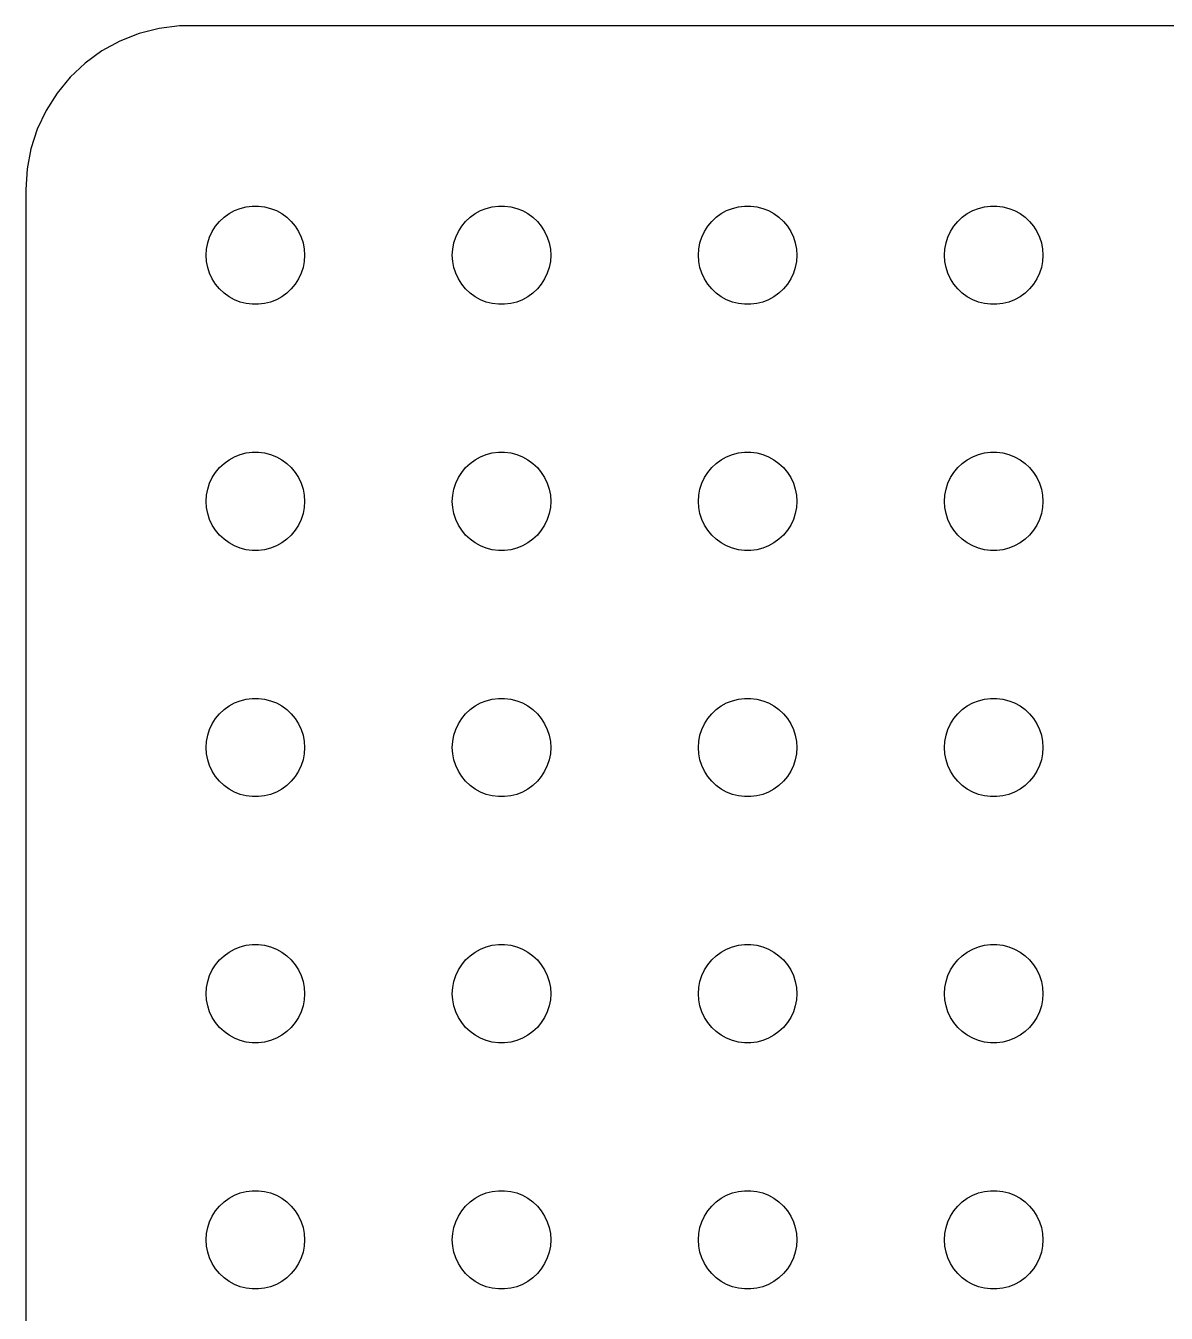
# Model space of a CAD drawing. Header units: metres. Extents: x -37 to 37, y 215 to 541.
# Drawn here: x -37 to -2.24, y 333.76 to 372.99 of the extents above; entities that cross this region are included whole.
import ezdxf

# ---------------------------------------------------------------- set-up
doc = ezdxf.new("R2010")
doc.units = ezdxf.units.M

msp = doc.modelspace()

# ---------------------------------------------------------------- linework, layer by layer
for p, q in [((-33.5451, 372.755), (-34.1289, 372.524)), ((-32.9369, 372.911), (-33.5451, 372.755)), ((-32.3139, 372.99), (-32.9369, 372.911)), ((32.3139, 372.99), (-32.3139, 372.99)), ((-34.1289, 372.524), (-34.6791, 372.222)), ((-34.6791, 372.222), (-35.1871, 371.853)), ((-35.1871, 371.853), (-35.6448, 371.423)), ((-35.6448, 371.423), (-36.0451, 370.939)), ((-36.0451, 370.939), (-36.3815, 370.409)), ((-36.3815, 370.409), (-36.6489, 369.841)), ((-36.6489, 369.841), (-36.8429, 369.243)), ((-36.8429, 369.243), (-36.9606, 368.627)), ((-36.9606, 368.627), (-37, 368)), ((-37, 368), (-37, 304)), ((-30.9561, 367.156), (-30.8037, 367.266)), ((-30.8037, 367.266), (-30.6387, 367.357)), ((-30.6387, 367.357), (-30.4635, 367.427)), ((-30.4635, 367.427), (-30.2811, 367.473)), ((-30.2811, 367.473), (-30.0942, 367.497)), ((-30.0942, 367.497), (-29.9058, 367.497)), ((-29.9058, 367.497), (-29.7189, 367.473)), ((-29.7189, 367.473), (-29.5365, 367.427)), ((-29.5365, 367.427), (-29.3613, 367.357)), ((-29.3613, 367.357), (-29.1963, 367.266)), ((-29.1963, 367.266), (-29.0439, 367.156)), ((-23.4561, 367.156), (-23.3037, 367.266)), ((-23.3037, 367.266), (-23.1387, 367.357)), ((-23.1387, 367.357), (-22.9635, 367.427)), ((-22.9635, 367.427), (-22.7811, 367.473)), ((-22.7811, 367.473), (-22.5942, 367.497)), ((-22.5942, 367.497), (-22.4058, 367.497)), ((-22.4058, 367.497), (-22.2189, 367.473)), ((-22.2189, 367.473), (-22.0365, 367.427)), ((-22.0365, 367.427), (-21.8613, 367.357)), ((-21.8613, 367.357), (-21.6963, 367.266)), ((-21.6963, 367.266), (-21.5439, 367.156)), ((-15.9561, 367.156), (-15.8037, 367.266)), ((-15.8037, 367.266), (-15.6387, 367.357)), ((-15.6387, 367.357), (-15.4635, 367.427)), ((-15.4635, 367.427), (-15.2811, 367.473)), ((-15.2811, 367.473), (-15.0942, 367.497)), ((-15.0942, 367.497), (-14.9058, 367.497)), ((-14.9058, 367.497), (-14.7189, 367.473)), ((-14.7189, 367.473), (-14.5365, 367.427)), ((-14.5365, 367.427), (-14.3613, 367.357)), ((-14.3613, 367.357), (-14.1963, 367.266)), ((-14.1963, 367.266), (-14.0439, 367.156)), ((-8.45613, 367.156), (-8.30373, 367.266)), ((-8.30373, 367.266), (-8.13866, 367.357)), ((-8.13866, 367.357), (-7.96352, 367.427)), ((-7.96352, 367.427), (-7.78107, 367.473)), ((-7.78107, 367.473), (-7.59418, 367.497)), ((-7.59418, 367.497), (-7.40581, 367.497)), ((-7.40581, 367.497), (-7.21892, 367.473)), ((-7.21892, 367.473), (-7.03647, 367.427)), ((-7.03647, 367.427), (-6.86133, 367.357)), ((-6.86133, 367.357), (-6.69626, 367.266)), ((-6.69626, 367.266), (-6.54385, 367.156)), ((-31.3145, 366.723), (-31.2135, 366.882)), ((-31.2135, 366.882), (-31.0934, 367.027)), ((-31.0934, 367.027), (-30.9561, 367.156)), ((-29.0439, 367.156), (-28.9065, 367.027)), ((-28.9065, 367.027), (-28.7865, 366.882)), ((-28.7865, 366.882), (-28.6855, 366.723)), ((-23.8145, 366.723), (-23.7135, 366.882)), ((-23.7135, 366.882), (-23.5934, 367.027)), ((-23.5934, 367.027), (-23.4561, 367.156)), ((-21.5439, 367.156), (-21.4065, 367.027)), ((-21.4065, 367.027), (-21.2865, 366.882)), ((-21.2865, 366.882), (-21.1855, 366.723)), ((-16.3145, 366.723), (-16.2135, 366.882)), ((-16.2135, 366.882), (-16.0934, 367.027)), ((-16.0934, 367.027), (-15.9561, 367.156)), ((-14.0439, 367.156), (-13.9065, 367.027)), ((-13.9065, 367.027), (-13.7865, 366.882)), ((-13.7865, 366.882), (-13.6855, 366.723)), ((-8.81445, 366.723), (-8.71352, 366.882)), ((-8.71352, 366.882), (-8.59344, 367.027)), ((-8.59344, 367.027), (-8.45613, 367.156)), ((-6.54385, 367.156), (-6.40654, 367.027)), ((-6.40654, 367.027), (-6.28647, 366.882)), ((-6.28647, 366.882), (-6.18553, 366.723)), ((-31.4529, 366.373), (-31.3947, 366.552)), ((-31.3947, 366.552), (-31.3145, 366.723)), ((-28.6855, 366.723), (-28.6053, 366.552)), ((-28.6053, 366.552), (-28.5471, 366.373)), ((-23.9529, 366.373), (-23.8947, 366.552)), ((-23.8947, 366.552), (-23.8145, 366.723)), ((-21.1855, 366.723), (-21.1053, 366.552)), ((-21.1053, 366.552), (-21.0471, 366.373)), ((-16.4529, 366.373), (-16.3947, 366.552)), ((-16.3947, 366.552), (-16.3145, 366.723)), ((-13.6855, 366.723), (-13.6053, 366.552)), ((-13.6053, 366.552), (-13.5471, 366.373)), ((-8.95287, 366.373), (-8.89465, 366.552)), ((-8.89465, 366.552), (-8.81445, 366.723)), ((-6.18553, 366.723), (-6.10533, 366.552)), ((-6.10533, 366.552), (-6.04712, 366.373)), ((-31.5, 366), (-31.4882, 366.188)), ((-31.4882, 365.812), (-31.5, 366)), ((-31.4882, 366.188), (-31.4529, 366.373)), ((-28.5471, 366.373), (-28.5118, 366.188)), ((-28.5118, 366.188), (-28.5, 366)), ((-28.5, 366), (-28.5118, 365.812)), ((-24, 366), (-23.9882, 366.188)), ((-23.9882, 365.812), (-24, 366)), ((-23.9882, 366.188), (-23.9529, 366.373)), ((-21.0471, 366.373), (-21.0118, 366.188)), ((-21.0118, 366.188), (-21, 366)), ((-21, 366), (-21.0118, 365.812)), ((-16.5, 366), (-16.4882, 366.188)), ((-16.4882, 365.812), (-16.5, 366)), ((-16.4882, 366.188), (-16.4529, 366.373)), ((-13.5471, 366.373), (-13.5118, 366.188)), ((-13.5118, 366.188), (-13.5, 366)), ((-13.5, 366), (-13.5118, 365.812)), ((-9, 366), (-8.98816, 366.188)), ((-8.98816, 365.812), (-9, 366)), ((-8.98816, 366.188), (-8.95287, 366.373)), ((-6.04712, 366.373), (-6.01183, 366.188)), ((-6.01183, 366.188), (-6, 366)), ((-6, 366), (-6.01183, 365.812)), ((-31.4529, 365.627), (-31.4882, 365.812)), ((-31.3947, 365.448), (-31.4529, 365.627)), ((-28.5471, 365.627), (-28.6053, 365.448)), ((-28.5118, 365.812), (-28.5471, 365.627)), ((-23.9529, 365.627), (-23.9882, 365.812)), ((-23.8947, 365.448), (-23.9529, 365.627)), ((-21.0471, 365.627), (-21.1053, 365.448)), ((-21.0118, 365.812), (-21.0471, 365.627)), ((-16.4529, 365.627), (-16.4882, 365.812)), ((-16.3947, 365.448), (-16.4529, 365.627)), ((-13.5471, 365.627), (-13.6053, 365.448)), ((-13.5118, 365.812), (-13.5471, 365.627)), ((-8.95287, 365.627), (-8.98816, 365.812)), ((-8.89465, 365.448), (-8.95287, 365.627)), ((-6.04712, 365.627), (-6.10533, 365.448)), ((-6.01183, 365.812), (-6.04712, 365.627)), ((-31.3145, 365.277), (-31.3947, 365.448)), ((-31.2135, 365.118), (-31.3145, 365.277)), ((-28.6855, 365.277), (-28.7865, 365.118)), ((-28.6053, 365.448), (-28.6855, 365.277)), ((-23.8145, 365.277), (-23.8947, 365.448)), ((-23.7135, 365.118), (-23.8145, 365.277)), ((-21.1855, 365.277), (-21.2865, 365.118)), ((-21.1053, 365.448), (-21.1855, 365.277)), ((-16.3145, 365.277), (-16.3947, 365.448)), ((-16.2135, 365.118), (-16.3145, 365.277)), ((-13.6855, 365.277), (-13.7865, 365.118)), ((-13.6053, 365.448), (-13.6855, 365.277)), ((-8.81445, 365.277), (-8.89465, 365.448)), ((-8.71352, 365.118), (-8.81445, 365.277)), ((-6.18553, 365.277), (-6.28647, 365.118)), ((-6.10533, 365.448), (-6.18553, 365.277)), ((-31.0934, 364.973), (-31.2135, 365.118)), ((-30.9561, 364.844), (-31.0934, 364.973)), ((-30.8037, 364.734), (-30.9561, 364.844)), ((-29.0439, 364.844), (-29.1963, 364.734)), ((-28.9065, 364.973), (-29.0439, 364.844)), ((-28.7865, 365.118), (-28.9065, 364.973)), ((-23.5934, 364.973), (-23.7135, 365.118)), ((-23.4561, 364.844), (-23.5934, 364.973)), ((-23.3037, 364.734), (-23.4561, 364.844)), ((-21.5439, 364.844), (-21.6963, 364.734)), ((-21.4065, 364.973), (-21.5439, 364.844)), ((-21.2865, 365.118), (-21.4065, 364.973)), ((-16.0934, 364.973), (-16.2135, 365.118)), ((-15.9561, 364.844), (-16.0934, 364.973)), ((-15.8037, 364.734), (-15.9561, 364.844)), ((-14.0439, 364.844), (-14.1963, 364.734)), ((-13.9065, 364.973), (-14.0439, 364.844)), ((-13.7865, 365.118), (-13.9065, 364.973)), ((-8.59344, 364.973), (-8.71352, 365.118)), ((-8.45613, 364.844), (-8.59344, 364.973)), ((-8.30373, 364.734), (-8.45613, 364.844)), ((-6.54385, 364.844), (-6.69626, 364.734)), ((-6.40654, 364.973), (-6.54385, 364.844)), ((-6.28647, 365.118), (-6.40654, 364.973)), ((-30.6387, 364.643), (-30.8037, 364.734)), ((-30.4635, 364.573), (-30.6387, 364.643)), ((-30.2811, 364.527), (-30.4635, 364.573)), ((-30.0942, 364.503), (-30.2811, 364.527)), ((-29.9058, 364.503), (-30.0942, 364.503)), ((-29.7189, 364.527), (-29.9058, 364.503)), ((-29.5365, 364.573), (-29.7189, 364.527)), ((-29.3613, 364.643), (-29.5365, 364.573)), ((-29.1963, 364.734), (-29.3613, 364.643)), ((-23.1387, 364.643), (-23.3037, 364.734)), ((-22.9635, 364.573), (-23.1387, 364.643)), ((-22.7811, 364.527), (-22.9635, 364.573)), ((-22.5942, 364.503), (-22.7811, 364.527)), ((-22.4058, 364.503), (-22.5942, 364.503)), ((-22.2189, 364.527), (-22.4058, 364.503)), ((-22.0365, 364.573), (-22.2189, 364.527)), ((-21.8613, 364.643), (-22.0365, 364.573)), ((-21.6963, 364.734), (-21.8613, 364.643)), ((-15.6387, 364.643), (-15.8037, 364.734)), ((-15.4635, 364.573), (-15.6387, 364.643)), ((-15.2811, 364.527), (-15.4635, 364.573)), ((-15.0942, 364.503), (-15.2811, 364.527)), ((-14.9058, 364.503), (-15.0942, 364.503)), ((-14.7189, 364.527), (-14.9058, 364.503)), ((-14.5365, 364.573), (-14.7189, 364.527)), ((-14.3613, 364.643), (-14.5365, 364.573)), ((-14.1963, 364.734), (-14.3613, 364.643)), ((-8.13866, 364.643), (-8.30373, 364.734)), ((-7.96352, 364.573), (-8.13866, 364.643)), ((-7.78107, 364.527), (-7.96352, 364.573)), ((-7.59418, 364.503), (-7.78107, 364.527)), ((-7.40581, 364.503), (-7.59418, 364.503)), ((-7.21892, 364.527), (-7.40581, 364.503)), ((-7.03647, 364.573), (-7.21892, 364.527)), ((-6.86133, 364.643), (-7.03647, 364.573)), ((-6.69626, 364.734), (-6.86133, 364.643)), ((-30.9561, 359.656), (-30.8037, 359.766)), ((-30.8037, 359.766), (-30.6387, 359.857)), ((-30.6387, 359.857), (-30.4635, 359.927)), ((-30.4635, 359.927), (-30.2811, 359.973)), ((-30.2811, 359.973), (-30.0942, 359.997)), ((-30.0942, 359.997), (-29.9058, 359.997)), ((-29.9058, 359.997), (-29.7189, 359.973)), ((-29.7189, 359.973), (-29.5365, 359.927)), ((-29.5365, 359.927), (-29.3613, 359.857)), ((-29.3613, 359.857), (-29.1963, 359.766)), ((-29.1963, 359.766), (-29.0439, 359.656)), ((-23.4561, 359.656), (-23.3037, 359.766)), ((-23.3037, 359.766), (-23.1387, 359.857)), ((-23.1387, 359.857), (-22.9635, 359.927)), ((-22.9635, 359.927), (-22.7811, 359.973)), ((-22.7811, 359.973), (-22.5942, 359.997)), ((-22.5942, 359.997), (-22.4058, 359.997)), ((-22.4058, 359.997), (-22.2189, 359.973)), ((-22.2189, 359.973), (-22.0365, 359.927)), ((-22.0365, 359.927), (-21.8613, 359.857)), ((-21.8613, 359.857), (-21.6963, 359.766)), ((-21.6963, 359.766), (-21.5439, 359.656)), ((-15.9561, 359.656), (-15.8037, 359.766)), ((-15.8037, 359.766), (-15.6387, 359.857)), ((-15.6387, 359.857), (-15.4635, 359.927)), ((-15.4635, 359.927), (-15.2811, 359.973)), ((-15.2811, 359.973), (-15.0942, 359.997)), ((-15.0942, 359.997), (-14.9058, 359.997)), ((-14.9058, 359.997), (-14.7189, 359.973)), ((-14.7189, 359.973), (-14.5365, 359.927)), ((-14.5365, 359.927), (-14.3613, 359.857)), ((-14.3613, 359.857), (-14.1963, 359.766)), ((-14.1963, 359.766), (-14.0439, 359.656)), ((-8.45613, 359.656), (-8.30373, 359.766)), ((-8.30373, 359.766), (-8.13866, 359.857)), ((-8.13866, 359.857), (-7.96352, 359.927)), ((-7.96352, 359.927), (-7.78107, 359.973)), ((-7.78107, 359.973), (-7.59418, 359.997)), ((-7.59418, 359.997), (-7.40581, 359.997)), ((-7.40581, 359.997), (-7.21892, 359.973)), ((-7.21892, 359.973), (-7.03647, 359.927)), ((-7.03647, 359.927), (-6.86133, 359.857)), ((-6.86133, 359.857), (-6.69626, 359.766)), ((-6.69626, 359.766), (-6.54385, 359.656)), ((-31.3145, 359.223), (-31.2135, 359.382)), ((-31.2135, 359.382), (-31.0934, 359.527)), ((-31.0934, 359.527), (-30.9561, 359.656)), ((-29.0439, 359.656), (-28.9065, 359.527)), ((-28.9065, 359.527), (-28.7865, 359.382)), ((-28.7865, 359.382), (-28.6855, 359.223)), ((-23.8145, 359.223), (-23.7135, 359.382)), ((-23.7135, 359.382), (-23.5934, 359.527)), ((-23.5934, 359.527), (-23.4561, 359.656)), ((-21.5439, 359.656), (-21.4065, 359.527)), ((-21.4065, 359.527), (-21.2865, 359.382)), ((-21.2865, 359.382), (-21.1855, 359.223)), ((-16.3145, 359.223), (-16.2135, 359.382)), ((-16.2135, 359.382), (-16.0934, 359.527)), ((-16.0934, 359.527), (-15.9561, 359.656)), ((-14.0439, 359.656), (-13.9065, 359.527)), ((-13.9065, 359.527), (-13.7865, 359.382)), ((-13.7865, 359.382), (-13.6855, 359.223)), ((-8.81445, 359.223), (-8.71352, 359.382)), ((-8.71352, 359.382), (-8.59344, 359.527)), ((-8.59344, 359.527), (-8.45613, 359.656)), ((-6.54385, 359.656), (-6.40654, 359.527)), ((-6.40654, 359.527), (-6.28647, 359.382)), ((-6.28647, 359.382), (-6.18553, 359.223)), ((-31.4529, 358.873), (-31.3947, 359.052)), ((-31.3947, 359.052), (-31.3145, 359.223)), ((-28.6855, 359.223), (-28.6053, 359.052)), ((-28.6053, 359.052), (-28.5471, 358.873)), ((-23.9529, 358.873), (-23.8947, 359.052)), ((-23.8947, 359.052), (-23.8145, 359.223)), ((-21.1855, 359.223), (-21.1053, 359.052)), ((-21.1053, 359.052), (-21.0471, 358.873)), ((-16.4529, 358.873), (-16.3947, 359.052)), ((-16.3947, 359.052), (-16.3145, 359.223)), ((-13.6855, 359.223), (-13.6053, 359.052)), ((-13.6053, 359.052), (-13.5471, 358.873)), ((-8.95287, 358.873), (-8.89465, 359.052)), ((-8.89465, 359.052), (-8.81445, 359.223)), ((-6.18553, 359.223), (-6.10533, 359.052)), ((-6.10533, 359.052), (-6.04712, 358.873)), ((-31.5, 358.5), (-31.4882, 358.688)), ((-31.4882, 358.688), (-31.4529, 358.873)), ((-28.5471, 358.873), (-28.5118, 358.688)), ((-28.5118, 358.688), (-28.5, 358.5)), ((-24, 358.5), (-23.9882, 358.688)), ((-23.9882, 358.688), (-23.9529, 358.873)), ((-21.0471, 358.873), (-21.0118, 358.688)), ((-21.0118, 358.688), (-21, 358.5)), ((-16.5, 358.5), (-16.4882, 358.688)), ((-16.4882, 358.688), (-16.4529, 358.873)), ((-13.5471, 358.873), (-13.5118, 358.688)), ((-13.5118, 358.688), (-13.5, 358.5)), ((-9, 358.5), (-8.98816, 358.688)), ((-8.98816, 358.688), (-8.95287, 358.873)), ((-6.04712, 358.873), (-6.01183, 358.688)), ((-6.01183, 358.688), (-6, 358.5)), ((-31.4882, 358.312), (-31.5, 358.5)), ((-31.4529, 358.127), (-31.4882, 358.312)), ((-28.5118, 358.312), (-28.5471, 358.127)), ((-28.5, 358.5), (-28.5118, 358.312)), ((-23.9882, 358.312), (-24, 358.5)), ((-23.9529, 358.127), (-23.9882, 358.312)), ((-21.0118, 358.312), (-21.0471, 358.127)), ((-21, 358.5), (-21.0118, 358.312)), ((-16.4882, 358.312), (-16.5, 358.5)), ((-16.4529, 358.127), (-16.4882, 358.312)), ((-13.5118, 358.312), (-13.5471, 358.127)), ((-13.5, 358.5), (-13.5118, 358.312)), ((-8.98816, 358.312), (-9, 358.5)), ((-8.95287, 358.127), (-8.98816, 358.312)), ((-6.01183, 358.312), (-6.04712, 358.127)), ((-6, 358.5), (-6.01183, 358.312)), ((-31.3947, 357.948), (-31.4529, 358.127)), ((-31.3145, 357.777), (-31.3947, 357.948)), ((-31.2135, 357.618), (-31.3145, 357.777)), ((-28.6855, 357.777), (-28.7865, 357.618)), ((-28.6053, 357.948), (-28.6855, 357.777)), ((-28.5471, 358.127), (-28.6053, 357.948)), ((-23.8947, 357.948), (-23.9529, 358.127)), ((-23.8145, 357.777), (-23.8947, 357.948)), ((-23.7135, 357.618), (-23.8145, 357.777)), ((-21.1855, 357.777), (-21.2865, 357.618)), ((-21.1053, 357.948), (-21.1855, 357.777)), ((-21.0471, 358.127), (-21.1053, 357.948)), ((-16.3947, 357.948), (-16.4529, 358.127)), ((-16.3145, 357.777), (-16.3947, 357.948)), ((-16.2135, 357.618), (-16.3145, 357.777)), ((-13.6855, 357.777), (-13.7865, 357.618)), ((-13.6053, 357.948), (-13.6855, 357.777)), ((-13.5471, 358.127), (-13.6053, 357.948)), ((-8.89465, 357.948), (-8.95287, 358.127)), ((-8.81445, 357.777), (-8.89465, 357.948)), ((-8.71352, 357.618), (-8.81445, 357.777)), ((-6.18553, 357.777), (-6.28647, 357.618)), ((-6.10533, 357.948), (-6.18553, 357.777)), ((-6.04712, 358.127), (-6.10533, 357.948)), ((-31.0934, 357.473), (-31.2135, 357.618)), ((-30.9561, 357.344), (-31.0934, 357.473)), ((-28.9065, 357.473), (-29.0439, 357.344)), ((-28.7865, 357.618), (-28.9065, 357.473)), ((-23.5934, 357.473), (-23.7135, 357.618)), ((-23.4561, 357.344), (-23.5934, 357.473)), ((-21.4065, 357.473), (-21.5439, 357.344)), ((-21.2865, 357.618), (-21.4065, 357.473)), ((-16.0934, 357.473), (-16.2135, 357.618)), ((-15.9561, 357.344), (-16.0934, 357.473)), ((-13.9065, 357.473), (-14.0439, 357.344)), ((-13.7865, 357.618), (-13.9065, 357.473)), ((-8.59344, 357.473), (-8.71352, 357.618)), ((-8.45613, 357.344), (-8.59344, 357.473)), ((-6.40654, 357.473), (-6.54385, 357.344)), ((-6.28647, 357.618), (-6.40654, 357.473)), ((-30.8037, 357.234), (-30.9561, 357.344)), ((-30.6387, 357.143), (-30.8037, 357.234)), ((-30.4635, 357.073), (-30.6387, 357.143)), ((-30.2811, 357.027), (-30.4635, 357.073)), ((-30.0942, 357.003), (-30.2811, 357.027)), ((-29.9058, 357.003), (-30.0942, 357.003)), ((-29.7189, 357.027), (-29.9058, 357.003)), ((-29.5365, 357.073), (-29.7189, 357.027)), ((-29.3613, 357.143), (-29.5365, 357.073)), ((-29.1963, 357.234), (-29.3613, 357.143)), ((-29.0439, 357.344), (-29.1963, 357.234)), ((-23.3037, 357.234), (-23.4561, 357.344)), ((-23.1387, 357.143), (-23.3037, 357.234)), ((-22.9635, 357.073), (-23.1387, 357.143)), ((-22.7811, 357.027), (-22.9635, 357.073)), ((-22.5942, 357.003), (-22.7811, 357.027)), ((-22.4058, 357.003), (-22.5942, 357.003)), ((-22.2189, 357.027), (-22.4058, 357.003)), ((-22.0365, 357.073), (-22.2189, 357.027)), ((-21.8613, 357.143), (-22.0365, 357.073)), ((-21.6963, 357.234), (-21.8613, 357.143)), ((-21.5439, 357.344), (-21.6963, 357.234)), ((-15.8037, 357.234), (-15.9561, 357.344)), ((-15.6387, 357.143), (-15.8037, 357.234)), ((-15.4635, 357.073), (-15.6387, 357.143)), ((-15.2811, 357.027), (-15.4635, 357.073)), ((-15.0942, 357.003), (-15.2811, 357.027)), ((-14.9058, 357.003), (-15.0942, 357.003)), ((-14.7189, 357.027), (-14.9058, 357.003)), ((-14.5365, 357.073), (-14.7189, 357.027)), ((-14.3613, 357.143), (-14.5365, 357.073)), ((-14.1963, 357.234), (-14.3613, 357.143)), ((-14.0439, 357.344), (-14.1963, 357.234)), ((-8.30373, 357.234), (-8.45613, 357.344)), ((-8.13866, 357.143), (-8.30373, 357.234)), ((-7.96352, 357.073), (-8.13866, 357.143)), ((-7.78107, 357.027), (-7.96352, 357.073)), ((-7.59418, 357.003), (-7.78107, 357.027)), ((-7.40581, 357.003), (-7.59418, 357.003)), ((-7.21892, 357.027), (-7.40581, 357.003)), ((-7.03647, 357.073), (-7.21892, 357.027)), ((-6.86133, 357.143), (-7.03647, 357.073)), ((-6.69626, 357.234), (-6.86133, 357.143)), ((-6.54385, 357.344), (-6.69626, 357.234)), ((-30.9561, 352.156), (-30.8037, 352.266)), ((-30.8037, 352.266), (-30.6387, 352.357)), ((-30.6387, 352.357), (-30.4635, 352.427)), ((-30.4635, 352.427), (-30.2811, 352.473)), ((-30.2811, 352.473), (-30.0942, 352.497)), ((-30.0942, 352.497), (-29.9058, 352.497)), ((-29.9058, 352.497), (-29.7189, 352.473)), ((-29.7189, 352.473), (-29.5365, 352.427)), ((-29.5365, 352.427), (-29.3613, 352.357)), ((-29.3613, 352.357), (-29.1963, 352.266)), ((-29.1963, 352.266), (-29.0439, 352.156)), ((-23.4561, 352.156), (-23.3037, 352.266)), ((-23.3037, 352.266), (-23.1387, 352.357)), ((-23.1387, 352.357), (-22.9635, 352.427)), ((-22.9635, 352.427), (-22.7811, 352.473)), ((-22.7811, 352.473), (-22.5942, 352.497)), ((-22.5942, 352.497), (-22.4058, 352.497)), ((-22.4058, 352.497), (-22.2189, 352.473)), ((-22.2189, 352.473), (-22.0365, 352.427)), ((-22.0365, 352.427), (-21.8613, 352.357)), ((-21.8613, 352.357), (-21.6963, 352.266)), ((-21.6963, 352.266), (-21.5439, 352.156)), ((-15.9561, 352.156), (-15.8037, 352.266)), ((-15.8037, 352.266), (-15.6387, 352.357)), ((-15.6387, 352.357), (-15.4635, 352.427)), ((-15.4635, 352.427), (-15.2811, 352.473)), ((-15.2811, 352.473), (-15.0942, 352.497)), ((-15.0942, 352.497), (-14.9058, 352.497)), ((-14.9058, 352.497), (-14.7189, 352.473)), ((-14.7189, 352.473), (-14.5365, 352.427)), ((-14.5365, 352.427), (-14.3613, 352.357)), ((-14.3613, 352.357), (-14.1963, 352.266)), ((-14.1963, 352.266), (-14.0439, 352.156)), ((-8.45613, 352.156), (-8.30373, 352.266)), ((-8.30373, 352.266), (-8.13866, 352.357)), ((-8.13866, 352.357), (-7.96352, 352.427)), ((-7.96352, 352.427), (-7.78107, 352.473)), ((-7.78107, 352.473), (-7.59418, 352.497)), ((-7.59418, 352.497), (-7.40581, 352.497)), ((-7.40581, 352.497), (-7.21892, 352.473)), ((-7.21892, 352.473), (-7.03647, 352.427)), ((-7.03647, 352.427), (-6.86133, 352.357)), ((-6.86133, 352.357), (-6.69626, 352.266)), ((-6.69626, 352.266), (-6.54385, 352.156)), ((-31.3145, 351.723), (-31.2135, 351.882)), ((-31.2135, 351.882), (-31.0934, 352.027)), ((-31.0934, 352.027), (-30.9561, 352.156)), ((-29.0439, 352.156), (-28.9065, 352.027)), ((-28.9065, 352.027), (-28.7865, 351.882)), ((-28.7865, 351.882), (-28.6855, 351.723)), ((-23.8145, 351.723), (-23.7135, 351.882)), ((-23.7135, 351.882), (-23.5934, 352.027)), ((-23.5934, 352.027), (-23.4561, 352.156)), ((-21.5439, 352.156), (-21.4065, 352.027)), ((-21.4065, 352.027), (-21.2865, 351.882)), ((-21.2865, 351.882), (-21.1855, 351.723)), ((-16.3145, 351.723), (-16.2135, 351.882)), ((-16.2135, 351.882), (-16.0934, 352.027)), ((-16.0934, 352.027), (-15.9561, 352.156)), ((-14.0439, 352.156), (-13.9065, 352.027)), ((-13.9065, 352.027), (-13.7865, 351.882)), ((-13.7865, 351.882), (-13.6855, 351.723)), ((-8.81445, 351.723), (-8.71352, 351.882)), ((-8.71352, 351.882), (-8.59344, 352.027)), ((-8.59344, 352.027), (-8.45613, 352.156)), ((-6.54385, 352.156), (-6.40654, 352.027)), ((-6.40654, 352.027), (-6.28647, 351.882)), ((-6.28647, 351.882), (-6.18553, 351.723)), ((-31.4529, 351.373), (-31.3947, 351.552)), ((-31.3947, 351.552), (-31.3145, 351.723)), ((-28.6855, 351.723), (-28.6053, 351.552)), ((-28.6053, 351.552), (-28.5471, 351.373)), ((-23.9529, 351.373), (-23.8947, 351.552)), ((-23.8947, 351.552), (-23.8145, 351.723)), ((-21.1855, 351.723), (-21.1053, 351.552)), ((-21.1053, 351.552), (-21.0471, 351.373)), ((-16.4529, 351.373), (-16.3947, 351.552)), ((-16.3947, 351.552), (-16.3145, 351.723)), ((-13.6855, 351.723), (-13.6053, 351.552)), ((-13.6053, 351.552), (-13.5471, 351.373)), ((-8.95287, 351.373), (-8.89465, 351.552)), ((-8.89465, 351.552), (-8.81445, 351.723)), ((-6.18553, 351.723), (-6.10533, 351.552)), ((-6.10533, 351.552), (-6.04712, 351.373)), ((-31.5, 351), (-31.4882, 351.188)), ((-31.4882, 351.188), (-31.4529, 351.373)), ((-28.5471, 351.373), (-28.5118, 351.188)), ((-28.5118, 351.188), (-28.5, 351)), ((-24, 351), (-23.9882, 351.188)), ((-23.9882, 351.188), (-23.9529, 351.373)), ((-21.0471, 351.373), (-21.0118, 351.188)), ((-21.0118, 351.188), (-21, 351)), ((-16.5, 351), (-16.4882, 351.188)), ((-16.4882, 351.188), (-16.4529, 351.373)), ((-13.5471, 351.373), (-13.5118, 351.188)), ((-13.5118, 351.188), (-13.5, 351)), ((-9, 351), (-8.98816, 351.188)), ((-8.98816, 351.188), (-8.95287, 351.373)), ((-6.04712, 351.373), (-6.01183, 351.188)), ((-6.01183, 351.188), (-6, 351)), ((-31.4882, 350.812), (-31.5, 351)), ((-31.4529, 350.627), (-31.4882, 350.812)), ((-28.5118, 350.812), (-28.5471, 350.627)), ((-28.5, 351), (-28.5118, 350.812)), ((-23.9882, 350.812), (-24, 351)), ((-23.9529, 350.627), (-23.9882, 350.812)), ((-21.0118, 350.812), (-21.0471, 350.627)), ((-21, 351), (-21.0118, 350.812)), ((-16.4882, 350.812), (-16.5, 351)), ((-16.4529, 350.627), (-16.4882, 350.812)), ((-13.5118, 350.812), (-13.5471, 350.627)), ((-13.5, 351), (-13.5118, 350.812)), ((-8.98816, 350.812), (-9, 351)), ((-8.95287, 350.627), (-8.98816, 350.812)), ((-6.01183, 350.812), (-6.04712, 350.627)), ((-6, 351), (-6.01183, 350.812)), ((-31.3947, 350.448), (-31.4529, 350.627)), ((-31.3145, 350.277), (-31.3947, 350.448)), ((-28.6053, 350.448), (-28.6855, 350.277)), ((-28.5471, 350.627), (-28.6053, 350.448)), ((-23.8947, 350.448), (-23.9529, 350.627)), ((-23.8145, 350.277), (-23.8947, 350.448)), ((-21.1053, 350.448), (-21.1855, 350.277)), ((-21.0471, 350.627), (-21.1053, 350.448)), ((-16.3947, 350.448), (-16.4529, 350.627)), ((-16.3145, 350.277), (-16.3947, 350.448)), ((-13.6053, 350.448), (-13.6855, 350.277)), ((-13.5471, 350.627), (-13.6053, 350.448)), ((-8.89465, 350.448), (-8.95287, 350.627)), ((-8.81445, 350.277), (-8.89465, 350.448)), ((-6.10533, 350.448), (-6.18553, 350.277)), ((-6.04712, 350.627), (-6.10533, 350.448)), ((-31.2135, 350.118), (-31.3145, 350.277)), ((-31.0934, 349.973), (-31.2135, 350.118)), ((-30.9561, 349.844), (-31.0934, 349.973)), ((-28.9065, 349.973), (-29.0439, 349.844)), ((-28.7865, 350.118), (-28.9065, 349.973)), ((-28.6855, 350.277), (-28.7865, 350.118)), ((-23.7135, 350.118), (-23.8145, 350.277)), ((-23.5934, 349.973), (-23.7135, 350.118)), ((-23.4561, 349.844), (-23.5934, 349.973)), ((-21.4065, 349.973), (-21.5439, 349.844)), ((-21.2865, 350.118), (-21.4065, 349.973)), ((-21.1855, 350.277), (-21.2865, 350.118)), ((-16.2135, 350.118), (-16.3145, 350.277)), ((-16.0934, 349.973), (-16.2135, 350.118)), ((-15.9561, 349.844), (-16.0934, 349.973)), ((-13.9065, 349.973), (-14.0439, 349.844)), ((-13.7865, 350.118), (-13.9065, 349.973)), ((-13.6855, 350.277), (-13.7865, 350.118)), ((-8.71352, 350.118), (-8.81445, 350.277)), ((-8.59344, 349.973), (-8.71352, 350.118)), ((-8.45613, 349.844), (-8.59344, 349.973)), ((-6.40654, 349.973), (-6.54385, 349.844)), ((-6.28647, 350.118), (-6.40654, 349.973)), ((-6.18553, 350.277), (-6.28647, 350.118)), ((-30.8037, 349.734), (-30.9561, 349.844)), ((-30.6387, 349.643), (-30.8037, 349.734)), ((-30.4635, 349.573), (-30.6387, 349.643)), ((-30.2811, 349.527), (-30.4635, 349.573)), ((-30.0942, 349.503), (-30.2811, 349.527)), ((-29.7189, 349.527), (-29.9058, 349.503)), ((-29.5365, 349.573), (-29.7189, 349.527)), ((-29.3613, 349.643), (-29.5365, 349.573)), ((-29.1963, 349.734), (-29.3613, 349.643)), ((-29.0439, 349.844), (-29.1963, 349.734)), ((-23.3037, 349.734), (-23.4561, 349.844)), ((-23.1387, 349.643), (-23.3037, 349.734)), ((-22.9635, 349.573), (-23.1387, 349.643)), ((-22.7811, 349.527), (-22.9635, 349.573)), ((-22.5942, 349.503), (-22.7811, 349.527)), ((-22.2189, 349.527), (-22.4058, 349.503)), ((-22.0365, 349.573), (-22.2189, 349.527)), ((-21.8613, 349.643), (-22.0365, 349.573)), ((-21.6963, 349.734), (-21.8613, 349.643)), ((-21.5439, 349.844), (-21.6963, 349.734)), ((-15.8037, 349.734), (-15.9561, 349.844)), ((-15.6387, 349.643), (-15.8037, 349.734)), ((-15.4635, 349.573), (-15.6387, 349.643)), ((-15.2811, 349.527), (-15.4635, 349.573)), ((-15.0942, 349.503), (-15.2811, 349.527)), ((-14.7189, 349.527), (-14.9058, 349.503)), ((-14.5365, 349.573), (-14.7189, 349.527)), ((-14.3613, 349.643), (-14.5365, 349.573)), ((-14.1963, 349.734), (-14.3613, 349.643)), ((-14.0439, 349.844), (-14.1963, 349.734)), ((-8.30373, 349.734), (-8.45613, 349.844)), ((-8.13866, 349.643), (-8.30373, 349.734)), ((-7.96352, 349.573), (-8.13866, 349.643)), ((-7.78107, 349.527), (-7.96352, 349.573)), ((-7.59418, 349.503), (-7.78107, 349.527)), ((-7.21892, 349.527), (-7.40581, 349.503)), ((-7.03647, 349.573), (-7.21892, 349.527)), ((-6.86133, 349.643), (-7.03647, 349.573)), ((-6.69626, 349.734), (-6.86133, 349.643)), ((-6.54385, 349.844), (-6.69626, 349.734)), ((-29.9058, 349.503), (-30.0942, 349.503)), ((-22.4058, 349.503), (-22.5942, 349.503)), ((-14.9058, 349.503), (-15.0942, 349.503)), ((-7.40581, 349.503), (-7.59418, 349.503)), ((-30.8037, 344.766), (-30.6387, 344.857)), ((-30.6387, 344.857), (-30.4635, 344.927)), ((-30.4635, 344.927), (-30.2811, 344.973)), ((-30.2811, 344.973), (-30.0942, 344.997)), ((-30.0942, 344.997), (-29.9058, 344.997)), ((-29.9058, 344.997), (-29.7189, 344.973)), ((-29.7189, 344.973), (-29.5365, 344.927)), ((-29.5365, 344.927), (-29.3613, 344.857)), ((-29.3613, 344.857), (-29.1963, 344.766)), ((-23.3037, 344.766), (-23.1387, 344.857)), ((-23.1387, 344.857), (-22.9635, 344.927)), ((-22.9635, 344.927), (-22.7811, 344.973)), ((-22.7811, 344.973), (-22.5942, 344.997)), ((-22.5942, 344.997), (-22.4058, 344.997)), ((-22.4058, 344.997), (-22.2189, 344.973)), ((-22.2189, 344.973), (-22.0365, 344.927)), ((-22.0365, 344.927), (-21.8613, 344.857)), ((-21.8613, 344.857), (-21.6963, 344.766)), ((-15.8037, 344.766), (-15.6387, 344.857)), ((-15.6387, 344.857), (-15.4635, 344.927)), ((-15.4635, 344.927), (-15.2811, 344.973)), ((-15.2811, 344.973), (-15.0942, 344.997)), ((-15.0942, 344.997), (-14.9058, 344.997)), ((-14.9058, 344.997), (-14.7189, 344.973)), ((-14.7189, 344.973), (-14.5365, 344.927)), ((-14.5365, 344.927), (-14.3613, 344.857)), ((-14.3613, 344.857), (-14.1963, 344.766)), ((-8.30373, 344.766), (-8.13866, 344.857)), ((-8.13866, 344.857), (-7.96352, 344.927)), ((-7.96352, 344.927), (-7.78107, 344.973)), ((-7.78107, 344.973), (-7.59418, 344.997)), ((-7.59418, 344.997), (-7.40581, 344.997)), ((-7.40581, 344.997), (-7.21892, 344.973)), ((-7.21892, 344.973), (-7.03647, 344.927)), ((-7.03647, 344.927), (-6.86133, 344.857)), ((-6.86133, 344.857), (-6.69626, 344.766)), ((-31.2135, 344.382), (-31.0934, 344.527)), ((-31.0934, 344.527), (-30.9561, 344.656)), ((-30.9561, 344.656), (-30.8037, 344.766)), ((-29.1963, 344.766), (-29.0439, 344.656)), ((-29.0439, 344.656), (-28.9065, 344.527)), ((-28.9065, 344.527), (-28.7865, 344.382)), ((-23.7135, 344.382), (-23.5934, 344.527)), ((-23.5934, 344.527), (-23.4561, 344.656)), ((-23.4561, 344.656), (-23.3037, 344.766)), ((-21.6963, 344.766), (-21.5439, 344.656)), ((-21.5439, 344.656), (-21.4065, 344.527)), ((-21.4065, 344.527), (-21.2865, 344.382)), ((-16.2135, 344.382), (-16.0934, 344.527)), ((-16.0934, 344.527), (-15.9561, 344.656)), ((-15.9561, 344.656), (-15.8037, 344.766)), ((-14.1963, 344.766), (-14.0439, 344.656)), ((-14.0439, 344.656), (-13.9065, 344.527)), ((-13.9065, 344.527), (-13.7865, 344.382)), ((-8.71352, 344.382), (-8.59344, 344.527)), ((-8.59344, 344.527), (-8.45613, 344.656)), ((-8.45613, 344.656), (-8.30373, 344.766)), ((-6.69626, 344.766), (-6.54385, 344.656)), ((-6.54385, 344.656), (-6.40654, 344.527)), ((-6.40654, 344.527), (-6.28647, 344.382)), ((-31.4529, 343.873), (-31.3947, 344.052)), ((-31.3947, 344.052), (-31.3145, 344.223)), ((-31.3145, 344.223), (-31.2135, 344.382)), ((-28.7865, 344.382), (-28.6855, 344.223)), ((-28.6855, 344.223), (-28.6053, 344.052)), ((-28.6053, 344.052), (-28.5471, 343.873)), ((-23.9529, 343.873), (-23.8947, 344.052)), ((-23.8947, 344.052), (-23.8145, 344.223)), ((-23.8145, 344.223), (-23.7135, 344.382)), ((-21.2865, 344.382), (-21.1855, 344.223)), ((-21.1855, 344.223), (-21.1053, 344.052)), ((-21.1053, 344.052), (-21.0471, 343.873)), ((-16.4529, 343.873), (-16.3947, 344.052)), ((-16.3947, 344.052), (-16.3145, 344.223)), ((-16.3145, 344.223), (-16.2135, 344.382)), ((-13.7865, 344.382), (-13.6855, 344.223)), ((-13.6855, 344.223), (-13.6053, 344.052)), ((-13.6053, 344.052), (-13.5471, 343.873)), ((-8.95287, 343.873), (-8.89465, 344.052)), ((-8.89465, 344.052), (-8.81445, 344.223)), ((-8.81445, 344.223), (-8.71352, 344.382)), ((-6.28647, 344.382), (-6.18553, 344.223)), ((-6.18553, 344.223), (-6.10533, 344.052)), ((-6.10533, 344.052), (-6.04712, 343.873)), ((-31.5, 343.5), (-31.4882, 343.688)), ((-31.4882, 343.688), (-31.4529, 343.873)), ((-28.5471, 343.873), (-28.5118, 343.688)), ((-28.5118, 343.688), (-28.5, 343.5)), ((-24, 343.5), (-23.9882, 343.688)), ((-23.9882, 343.688), (-23.9529, 343.873)), ((-21.0471, 343.873), (-21.0118, 343.688)), ((-21.0118, 343.688), (-21, 343.5)), ((-16.5, 343.5), (-16.4882, 343.688)), ((-16.4882, 343.688), (-16.4529, 343.873)), ((-13.5471, 343.873), (-13.5118, 343.688)), ((-13.5118, 343.688), (-13.5, 343.5)), ((-9, 343.5), (-8.98816, 343.688)), ((-8.98816, 343.688), (-8.95287, 343.873)), ((-6.04712, 343.873), (-6.01183, 343.688)), ((-6.01183, 343.688), (-6, 343.5)), ((-31.4882, 343.312), (-31.5, 343.5)), ((-31.4529, 343.127), (-31.4882, 343.312)), ((-28.5118, 343.312), (-28.5471, 343.127)), ((-28.5, 343.5), (-28.5118, 343.312)), ((-23.9882, 343.312), (-24, 343.5)), ((-23.9529, 343.127), (-23.9882, 343.312)), ((-21.0118, 343.312), (-21.0471, 343.127)), ((-21, 343.5), (-21.0118, 343.312)), ((-16.4882, 343.312), (-16.5, 343.5)), ((-16.4529, 343.127), (-16.4882, 343.312)), ((-13.5118, 343.312), (-13.5471, 343.127)), ((-13.5, 343.5), (-13.5118, 343.312)), ((-8.98816, 343.312), (-9, 343.5)), ((-8.95287, 343.127), (-8.98816, 343.312)), ((-6.01183, 343.312), (-6.04712, 343.127)), ((-6, 343.5), (-6.01183, 343.312)), ((-31.3947, 342.948), (-31.4529, 343.127)), ((-31.3145, 342.777), (-31.3947, 342.948)), ((-28.6053, 342.948), (-28.6855, 342.777)), ((-28.5471, 343.127), (-28.6053, 342.948)), ((-23.8947, 342.948), (-23.9529, 343.127)), ((-23.8145, 342.777), (-23.8947, 342.948)), ((-21.1053, 342.948), (-21.1855, 342.777)), ((-21.0471, 343.127), (-21.1053, 342.948)), ((-16.3947, 342.948), (-16.4529, 343.127)), ((-16.3145, 342.777), (-16.3947, 342.948)), ((-13.6053, 342.948), (-13.6855, 342.777)), ((-13.5471, 343.127), (-13.6053, 342.948)), ((-8.89465, 342.948), (-8.95287, 343.127)), ((-8.81445, 342.777), (-8.89465, 342.948)), ((-6.10533, 342.948), (-6.18553, 342.777)), ((-6.04712, 343.127), (-6.10533, 342.948)), ((-31.2135, 342.618), (-31.3145, 342.777)), ((-31.0934, 342.473), (-31.2135, 342.618)), ((-30.9561, 342.344), (-31.0934, 342.473)), ((-28.9065, 342.473), (-29.0439, 342.344)), ((-28.7865, 342.618), (-28.9065, 342.473)), ((-28.6855, 342.777), (-28.7865, 342.618)), ((-23.7135, 342.618), (-23.8145, 342.777)), ((-23.5934, 342.473), (-23.7135, 342.618)), ((-23.4561, 342.344), (-23.5934, 342.473)), ((-21.4065, 342.473), (-21.5439, 342.344)), ((-21.2865, 342.618), (-21.4065, 342.473)), ((-21.1855, 342.777), (-21.2865, 342.618)), ((-16.2135, 342.618), (-16.3145, 342.777)), ((-16.0934, 342.473), (-16.2135, 342.618)), ((-15.9561, 342.344), (-16.0934, 342.473)), ((-13.9065, 342.473), (-14.0439, 342.344)), ((-13.7865, 342.618), (-13.9065, 342.473)), ((-13.6855, 342.777), (-13.7865, 342.618)), ((-8.71352, 342.618), (-8.81445, 342.777)), ((-8.59344, 342.473), (-8.71352, 342.618)), ((-8.45613, 342.344), (-8.59344, 342.473)), ((-6.40654, 342.473), (-6.54385, 342.344)), ((-6.28647, 342.618), (-6.40654, 342.473)), ((-6.18553, 342.777), (-6.28647, 342.618)), ((-30.8037, 342.234), (-30.9561, 342.344)), ((-30.6387, 342.143), (-30.8037, 342.234)), ((-30.4635, 342.073), (-30.6387, 342.143)), ((-30.2811, 342.027), (-30.4635, 342.073)), ((-29.5365, 342.073), (-29.7189, 342.027)), ((-29.3613, 342.143), (-29.5365, 342.073)), ((-29.1963, 342.234), (-29.3613, 342.143)), ((-29.0439, 342.344), (-29.1963, 342.234)), ((-23.3037, 342.234), (-23.4561, 342.344)), ((-23.1387, 342.143), (-23.3037, 342.234)), ((-22.9635, 342.073), (-23.1387, 342.143)), ((-22.7811, 342.027), (-22.9635, 342.073)), ((-22.0365, 342.073), (-22.2189, 342.027)), ((-21.8613, 342.143), (-22.0365, 342.073)), ((-21.6963, 342.234), (-21.8613, 342.143)), ((-21.5439, 342.344), (-21.6963, 342.234)), ((-15.8037, 342.234), (-15.9561, 342.344)), ((-15.6387, 342.143), (-15.8037, 342.234)), ((-15.4635, 342.073), (-15.6387, 342.143)), ((-15.2811, 342.027), (-15.4635, 342.073)), ((-14.5365, 342.073), (-14.7189, 342.027)), ((-14.3613, 342.143), (-14.5365, 342.073)), ((-14.1963, 342.234), (-14.3613, 342.143)), ((-14.0439, 342.344), (-14.1963, 342.234)), ((-8.30373, 342.234), (-8.45613, 342.344)), ((-8.13866, 342.143), (-8.30373, 342.234)), ((-7.96352, 342.073), (-8.13866, 342.143)), ((-7.78107, 342.027), (-7.96352, 342.073)), ((-7.03647, 342.073), (-7.21892, 342.027)), ((-6.86133, 342.143), (-7.03647, 342.073)), ((-6.69626, 342.234), (-6.86133, 342.143)), ((-6.54385, 342.344), (-6.69626, 342.234)), ((-30.0942, 342.003), (-30.2811, 342.027)), ((-29.9058, 342.003), (-30.0942, 342.003)), ((-29.7189, 342.027), (-29.9058, 342.003)), ((-22.5942, 342.003), (-22.7811, 342.027)), ((-22.4058, 342.003), (-22.5942, 342.003)), ((-22.2189, 342.027), (-22.4058, 342.003)), ((-15.0942, 342.003), (-15.2811, 342.027)), ((-14.9058, 342.003), (-15.0942, 342.003)), ((-14.7189, 342.027), (-14.9058, 342.003)), ((-7.59418, 342.003), (-7.78107, 342.027)), ((-7.40581, 342.003), (-7.59418, 342.003)), ((-7.21892, 342.027), (-7.40581, 342.003)), ((-30.8037, 337.266), (-30.6387, 337.357)), ((-30.6387, 337.357), (-30.4635, 337.427)), ((-30.4635, 337.427), (-30.2811, 337.473)), ((-30.2811, 337.473), (-30.0942, 337.497)), ((-30.0942, 337.497), (-29.9058, 337.497)), ((-29.9058, 337.497), (-29.7189, 337.473)), ((-29.7189, 337.473), (-29.5365, 337.427)), ((-29.5365, 337.427), (-29.3613, 337.357)), ((-29.3613, 337.357), (-29.1963, 337.266)), ((-23.3037, 337.266), (-23.1387, 337.357)), ((-23.1387, 337.357), (-22.9635, 337.427)), ((-22.9635, 337.427), (-22.7811, 337.473)), ((-22.7811, 337.473), (-22.5942, 337.497)), ((-22.5942, 337.497), (-22.4058, 337.497)), ((-22.4058, 337.497), (-22.2189, 337.473)), ((-22.2189, 337.473), (-22.0365, 337.427)), ((-22.0365, 337.427), (-21.8613, 337.357)), ((-21.8613, 337.357), (-21.6963, 337.266)), ((-15.8037, 337.266), (-15.6387, 337.357)), ((-15.6387, 337.357), (-15.4635, 337.427)), ((-15.4635, 337.427), (-15.2811, 337.473)), ((-15.2811, 337.473), (-15.0942, 337.497)), ((-15.0942, 337.497), (-14.9058, 337.497)), ((-14.9058, 337.497), (-14.7189, 337.473)), ((-14.7189, 337.473), (-14.5365, 337.427)), ((-14.5365, 337.427), (-14.3613, 337.357)), ((-14.3613, 337.357), (-14.1963, 337.266)), ((-8.30373, 337.266), (-8.13866, 337.357)), ((-8.13866, 337.357), (-7.96352, 337.427)), ((-7.96352, 337.427), (-7.78107, 337.473)), ((-7.78107, 337.473), (-7.59418, 337.497)), ((-7.59418, 337.497), (-7.40581, 337.497)), ((-7.40581, 337.497), (-7.21892, 337.473)), ((-7.21892, 337.473), (-7.03647, 337.427)), ((-7.03647, 337.427), (-6.86133, 337.357)), ((-6.86133, 337.357), (-6.69626, 337.266)), ((-31.2135, 336.882), (-31.0934, 337.027)), ((-31.0934, 337.027), (-30.9561, 337.156)), ((-30.9561, 337.156), (-30.8037, 337.266)), ((-29.1963, 337.266), (-29.0439, 337.156)), ((-29.0439, 337.156), (-28.9065, 337.027)), ((-28.9065, 337.027), (-28.7865, 336.882)), ((-23.7135, 336.882), (-23.5934, 337.027)), ((-23.5934, 337.027), (-23.4561, 337.156)), ((-23.4561, 337.156), (-23.3037, 337.266)), ((-21.6963, 337.266), (-21.5439, 337.156)), ((-21.5439, 337.156), (-21.4065, 337.027)), ((-21.4065, 337.027), (-21.2865, 336.882)), ((-16.2135, 336.882), (-16.0934, 337.027)), ((-16.0934, 337.027), (-15.9561, 337.156)), ((-15.9561, 337.156), (-15.8037, 337.266)), ((-14.1963, 337.266), (-14.0439, 337.156)), ((-14.0439, 337.156), (-13.9065, 337.027)), ((-13.9065, 337.027), (-13.7865, 336.882)), ((-8.71352, 336.882), (-8.59344, 337.027)), ((-8.59344, 337.027), (-8.45613, 337.156)), ((-8.45613, 337.156), (-8.30373, 337.266)), ((-6.69626, 337.266), (-6.54385, 337.156)), ((-6.54385, 337.156), (-6.40654, 337.027)), ((-6.40654, 337.027), (-6.28647, 336.882)), ((-31.3947, 336.552), (-31.3145, 336.723)), ((-31.3145, 336.723), (-31.2135, 336.882)), ((-28.7865, 336.882), (-28.6855, 336.723)), ((-28.6855, 336.723), (-28.6053, 336.552)), ((-23.8947, 336.552), (-23.8145, 336.723)), ((-23.8145, 336.723), (-23.7135, 336.882)), ((-21.2865, 336.882), (-21.1855, 336.723)), ((-21.1855, 336.723), (-21.1053, 336.552)), ((-16.3947, 336.552), (-16.3145, 336.723)), ((-16.3145, 336.723), (-16.2135, 336.882)), ((-13.7865, 336.882), (-13.6855, 336.723)), ((-13.6855, 336.723), (-13.6053, 336.552)), ((-8.89465, 336.552), (-8.81445, 336.723)), ((-8.81445, 336.723), (-8.71352, 336.882)), ((-6.28647, 336.882), (-6.18553, 336.723)), ((-6.18553, 336.723), (-6.10533, 336.552)), ((-31.5, 336), (-31.4882, 336.188)), ((-31.4882, 336.188), (-31.4529, 336.373)), ((-31.4529, 336.373), (-31.3947, 336.552)), ((-28.6053, 336.552), (-28.5471, 336.373)), ((-28.5471, 336.373), (-28.5118, 336.188)), ((-28.5118, 336.188), (-28.5, 336)), ((-24, 336), (-23.9882, 336.188)), ((-23.9882, 336.188), (-23.9529, 336.373)), ((-23.9529, 336.373), (-23.8947, 336.552)), ((-21.1053, 336.552), (-21.0471, 336.373)), ((-21.0471, 336.373), (-21.0118, 336.188)), ((-21.0118, 336.188), (-21, 336)), ((-16.5, 336), (-16.4882, 336.188)), ((-16.4882, 336.188), (-16.4529, 336.373)), ((-16.4529, 336.373), (-16.3947, 336.552)), ((-13.6053, 336.552), (-13.5471, 336.373)), ((-13.5471, 336.373), (-13.5118, 336.188)), ((-13.5118, 336.188), (-13.5, 336)), ((-9, 336), (-8.98816, 336.188)), ((-8.98816, 336.188), (-8.95287, 336.373)), ((-8.95287, 336.373), (-8.89465, 336.552)), ((-6.10533, 336.552), (-6.04712, 336.373)), ((-6.04712, 336.373), (-6.01183, 336.188)), ((-6.01183, 336.188), (-6, 336)), ((-31.4882, 335.812), (-31.5, 336)), ((-31.4529, 335.627), (-31.4882, 335.812)), ((-28.5118, 335.812), (-28.5471, 335.627)), ((-28.5, 336), (-28.5118, 335.812)), ((-23.9882, 335.812), (-24, 336)), ((-23.9529, 335.627), (-23.9882, 335.812)), ((-21.0118, 335.812), (-21.0471, 335.627)), ((-21, 336), (-21.0118, 335.812)), ((-16.4882, 335.812), (-16.5, 336)), ((-16.4529, 335.627), (-16.4882, 335.812)), ((-13.5118, 335.812), (-13.5471, 335.627)), ((-13.5, 336), (-13.5118, 335.812)), ((-8.98816, 335.812), (-9, 336)), ((-8.95287, 335.627), (-8.98816, 335.812)), ((-6.01183, 335.812), (-6.04712, 335.627)), ((-6, 336), (-6.01183, 335.812)), ((-31.3947, 335.448), (-31.4529, 335.627)), ((-31.3145, 335.277), (-31.3947, 335.448)), ((-28.6053, 335.448), (-28.6855, 335.277)), ((-28.5471, 335.627), (-28.6053, 335.448)), ((-23.8947, 335.448), (-23.9529, 335.627)), ((-23.8145, 335.277), (-23.8947, 335.448)), ((-21.1053, 335.448), (-21.1855, 335.277)), ((-21.0471, 335.627), (-21.1053, 335.448)), ((-16.3947, 335.448), (-16.4529, 335.627)), ((-16.3145, 335.277), (-16.3947, 335.448)), ((-13.6053, 335.448), (-13.6855, 335.277)), ((-13.5471, 335.627), (-13.6053, 335.448)), ((-8.89465, 335.448), (-8.95287, 335.627)), ((-8.81445, 335.277), (-8.89465, 335.448)), ((-6.10533, 335.448), (-6.18553, 335.277)), ((-6.04712, 335.627), (-6.10533, 335.448)), ((-31.2135, 335.118), (-31.3145, 335.277)), ((-31.0934, 334.973), (-31.2135, 335.118)), ((-28.7865, 335.118), (-28.9065, 334.973)), ((-28.6855, 335.277), (-28.7865, 335.118)), ((-23.7135, 335.118), (-23.8145, 335.277)), ((-23.5934, 334.973), (-23.7135, 335.118)), ((-21.2865, 335.118), (-21.4065, 334.973)), ((-21.1855, 335.277), (-21.2865, 335.118)), ((-16.2135, 335.118), (-16.3145, 335.277)), ((-16.0934, 334.973), (-16.2135, 335.118)), ((-13.7865, 335.118), (-13.9065, 334.973)), ((-13.6855, 335.277), (-13.7865, 335.118)), ((-8.71352, 335.118), (-8.81445, 335.277)), ((-8.59344, 334.973), (-8.71352, 335.118)), ((-6.28647, 335.118), (-6.40654, 334.973)), ((-6.18553, 335.277), (-6.28647, 335.118)), ((-30.9561, 334.844), (-31.0934, 334.973)), ((-30.8037, 334.734), (-30.9561, 334.844)), ((-30.6387, 334.643), (-30.8037, 334.734)), ((-30.4635, 334.573), (-30.6387, 334.643)), ((-29.3613, 334.643), (-29.5365, 334.573)), ((-29.1963, 334.734), (-29.3613, 334.643)), ((-29.0439, 334.844), (-29.1963, 334.734)), ((-28.9065, 334.973), (-29.0439, 334.844)), ((-23.4561, 334.844), (-23.5934, 334.973)), ((-23.3037, 334.734), (-23.4561, 334.844)), ((-23.1387, 334.643), (-23.3037, 334.734)), ((-22.9635, 334.573), (-23.1387, 334.643)), ((-21.8613, 334.643), (-22.0365, 334.573)), ((-21.6963, 334.734), (-21.8613, 334.643)), ((-21.5439, 334.844), (-21.6963, 334.734)), ((-21.4065, 334.973), (-21.5439, 334.844)), ((-15.9561, 334.844), (-16.0934, 334.973)), ((-15.8037, 334.734), (-15.9561, 334.844)), ((-15.6387, 334.643), (-15.8037, 334.734)), ((-15.4635, 334.573), (-15.6387, 334.643)), ((-14.3613, 334.643), (-14.5365, 334.573)), ((-14.1963, 334.734), (-14.3613, 334.643)), ((-14.0439, 334.844), (-14.1963, 334.734)), ((-13.9065, 334.973), (-14.0439, 334.844)), ((-8.45613, 334.844), (-8.59344, 334.973)), ((-8.30373, 334.734), (-8.45613, 334.844)), ((-8.13866, 334.643), (-8.30373, 334.734)), ((-7.96352, 334.573), (-8.13866, 334.643)), ((-6.86133, 334.643), (-7.03647, 334.573)), ((-6.69626, 334.734), (-6.86133, 334.643)), ((-6.54385, 334.844), (-6.69626, 334.734)), ((-6.40654, 334.973), (-6.54385, 334.844)), ((-30.2811, 334.527), (-30.4635, 334.573)), ((-30.0942, 334.503), (-30.2811, 334.527)), ((-29.9058, 334.503), (-30.0942, 334.503)), ((-29.7189, 334.527), (-29.9058, 334.503)), ((-29.5365, 334.573), (-29.7189, 334.527)), ((-22.7811, 334.527), (-22.9635, 334.573)), ((-22.5942, 334.503), (-22.7811, 334.527)), ((-22.4058, 334.503), (-22.5942, 334.503)), ((-22.2189, 334.527), (-22.4058, 334.503)), ((-22.0365, 334.573), (-22.2189, 334.527)), ((-15.2811, 334.527), (-15.4635, 334.573)), ((-15.0942, 334.503), (-15.2811, 334.527)), ((-14.9058, 334.503), (-15.0942, 334.503)), ((-14.7189, 334.527), (-14.9058, 334.503)), ((-14.5365, 334.573), (-14.7189, 334.527)), ((-7.78107, 334.527), (-7.96352, 334.573)), ((-7.59418, 334.503), (-7.78107, 334.527)), ((-7.40581, 334.503), (-7.59418, 334.503)), ((-7.21892, 334.527), (-7.40581, 334.503)), ((-7.03647, 334.573), (-7.21892, 334.527))]:
    msp.add_line(p, q)

doc.saveas('drawing.dxf')
